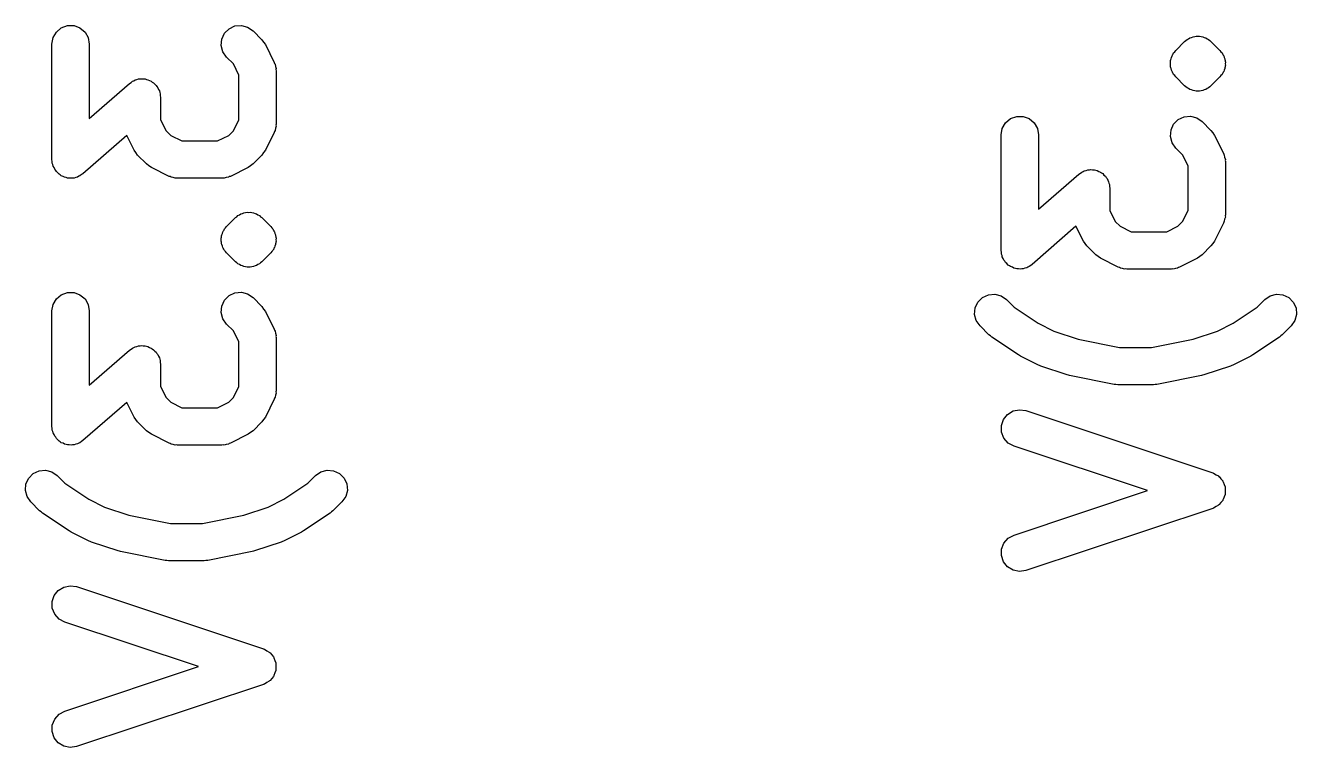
# Model space of a CAD drawing. Extents: x 91.3 to 189.8, y -113.5 to -60.4.
# Drawn here: x 161.29 to 168.09, y -78.88 to -75.01 of the extents above; entities that cross this region are included whole.
import ezdxf

# ---------------------------------------------------------------- set-up
doc = ezdxf.new("R2010")
doc.units = 0
doc.header["$MEASUREMENT"] = 0
doc.layers.add('BLACK', color=7, linetype='CONTINUOUS')

msp = doc.modelspace()

# ---------------------------------------------------------------- linework, layer by layer
at = {"layer": 'Black'}
for p, q in [((161.456, -75.0457), (161.482, -75.0234)), ((161.482, -75.0234), (161.515, -75.0115)), ((161.515, -75.0115), (161.55, -75.0115)), ((161.55, -75.0115), (161.582, -75.0234)), ((161.582, -75.0234), (161.609, -75.0457)), ((162.355, -75.0526), (162.38, -75.0281)), ((162.38, -75.0281), (162.411, -75.0134)), ((162.411, -75.0134), (162.446, -75.0104)), ((162.446, -75.0104), (162.479, -75.0194)), ((162.479, -75.0194), (162.508, -75.0393)), ((161.432, -75.11), (161.438, -75.0758)), ((161.438, -75.0758), (161.456, -75.0457)), ((161.609, -75.0457), (161.626, -75.0758)), ((161.626, -75.0758), (161.632, -75.11)), ((162.338, -75.1187), (162.341, -75.0841)), ((162.341, -75.0841), (162.355, -75.0526)), ((162.508, -75.0393), (162.555, -75.0869)), ((162.555, -75.0869), (162.565, -75.1)), ((162.565, -75.1), (162.574, -75.1129)), ((167.446, -75.1445), (167.494, -75.0969)), ((167.494, -75.0969), (167.501, -75.0919)), ((167.501, -75.0919), (167.507, -75.0857)), ((167.507, -75.0857), (167.515, -75.082)), ((167.515, -75.082), (167.522, -75.077)), ((167.522, -75.077), (167.531, -75.0747)), ((167.531, -75.0747), (167.539, -75.071)), ((167.539, -75.071), (167.548, -75.0703)), ((167.548, -75.0703), (167.556, -75.068)), ((167.556, -75.068), (167.565, -75.0688)), ((167.565, -75.0688), (167.573, -75.068)), ((167.573, -75.068), (167.582, -75.0703)), ((167.582, -75.0703), (167.591, -75.071)), ((167.591, -75.071), (167.599, -75.0747)), ((167.599, -75.0747), (167.607, -75.077)), ((167.607, -75.077), (167.614, -75.082)), ((167.614, -75.082), (167.622, -75.0857)), ((167.622, -75.0857), (167.628, -75.0919)), ((167.628, -75.0919), (167.635, -75.0969)), ((167.635, -75.0969), (167.683, -75.1445)), ((161.432, -75.7291), (161.432, -75.11)), ((161.632, -75.11), (161.632, -75.5087)), ((162.347, -75.1523), (162.338, -75.1187)), ((162.366, -75.1807), (162.347, -75.1523)), ((162.574, -75.1129), (162.622, -75.2081)), ((167.424, -75.1814), (167.427, -75.173)), ((167.427, -75.173), (167.429, -75.1694)), ((167.429, -75.1694), (167.431, -75.1652)), ((167.431, -75.1652), (167.433, -75.1619)), ((167.433, -75.1619), (167.435, -75.1579)), ((167.435, -75.1579), (167.441, -75.1517)), ((167.441, -75.1517), (167.446, -75.1445)), ((167.683, -75.1445), (167.688, -75.1517)), ((167.688, -75.1517), (167.694, -75.1579)), ((167.694, -75.1579), (167.696, -75.1619)), ((167.696, -75.1619), (167.699, -75.1652)), ((167.699, -75.1652), (167.7, -75.1694)), ((167.7, -75.1694), (167.703, -75.173)), ((167.703, -75.173), (167.705, -75.1814)), ((162.403, -75.2169), (162.366, -75.1807)), ((162.432, -75.2765), (162.403, -75.2169)), ((162.622, -75.2081), (162.623, -75.2137)), ((162.623, -75.2137), (162.626, -75.2187)), ((162.626, -75.2187), (162.628, -75.2302)), ((162.628, -75.2302), (162.632, -75.2414)), ((167.418, -75.2065), (167.419, -75.2023)), ((167.418, -75.2152), (167.418, -75.2065)), ((167.418, -75.224), (167.418, -75.2152)), ((167.419, -75.2282), (167.418, -75.224)), ((167.419, -75.1979), (167.42, -75.1937)), ((167.419, -75.2023), (167.419, -75.1979)), ((167.419, -75.2326), (167.419, -75.2282)), ((167.42, -75.2367), (167.419, -75.2326)), ((167.42, -75.1937), (167.421, -75.1894)), ((167.421, -75.2411), (167.42, -75.2367)), ((167.421, -75.1894), (167.424, -75.1814)), ((167.424, -75.2491), (167.421, -75.2411)), ((167.705, -75.1814), (167.709, -75.1894)), ((167.709, -75.2411), (167.705, -75.2491)), ((167.709, -75.1894), (167.709, -75.1937)), ((167.709, -75.1937), (167.711, -75.1979)), ((167.711, -75.2326), (167.709, -75.2367)), ((167.709, -75.2367), (167.709, -75.2411)), ((167.711, -75.1979), (167.711, -75.2023)), ((167.711, -75.2023), (167.712, -75.2065)), ((167.712, -75.2065), (167.711, -75.2152)), ((167.711, -75.2152), (167.712, -75.224)), ((167.712, -75.224), (167.711, -75.2282)), ((167.711, -75.2282), (167.711, -75.2326)), ((161.856, -75.3154), (161.863, -75.3091)), ((161.863, -75.3091), (161.871, -75.3065)), ((161.871, -75.3065), (161.877, -75.3025)), ((161.877, -75.3025), (161.887, -75.3006)), ((161.887, -75.3006), (161.896, -75.2972)), ((161.896, -75.2972), (161.904, -75.2972)), ((161.904, -75.2972), (161.911, -75.2957)), ((161.911, -75.2957), (161.921, -75.2972)), ((161.921, -75.2972), (161.931, -75.2972)), ((161.931, -75.2972), (161.938, -75.2999)), ((161.938, -75.2999), (161.946, -75.3011)), ((161.946, -75.3011), (161.954, -75.3058)), ((161.954, -75.3058), (161.963, -75.3091)), ((161.963, -75.3091), (161.969, -75.3141)), ((162.432, -75.515), (162.432, -75.2765)), ((162.632, -75.2414), (162.631, -75.2472)), ((162.631, -75.2472), (162.632, -75.2529)), ((162.632, -75.2529), (162.632, -75.5386)), ((167.427, -75.2575), (167.424, -75.2491)), ((167.429, -75.2611), (167.427, -75.2575)), ((167.431, -75.2652), (167.429, -75.2611)), ((167.433, -75.2686), (167.431, -75.2652)), ((167.435, -75.2726), (167.433, -75.2686)), ((167.441, -75.2788), (167.435, -75.2726)), ((167.446, -75.286), (167.441, -75.2788)), ((167.494, -75.3336), (167.446, -75.286)), ((167.683, -75.286), (167.635, -75.3336)), ((167.688, -75.2788), (167.683, -75.286)), ((167.694, -75.2726), (167.688, -75.2788)), ((167.696, -75.2686), (167.694, -75.2726)), ((167.699, -75.2652), (167.696, -75.2686)), ((167.7, -75.2611), (167.699, -75.2652)), ((167.703, -75.2575), (167.7, -75.2611)), ((167.705, -75.2491), (167.703, -75.2575)), ((161.632, -75.5087), (161.847, -75.3205)), ((161.847, -75.3205), (161.856, -75.3154)), ((161.969, -75.3141), (161.976, -75.3178)), ((161.976, -75.3178), (161.982, -75.3252)), ((161.982, -75.3252), (161.99, -75.3314)), ((161.99, -75.3314), (161.994, -75.3381)), ((161.994, -75.3381), (161.999, -75.3439)), ((161.999, -75.3439), (162.002, -75.3531)), ((162.002, -75.3531), (162.007, -75.3615)), ((162.007, -75.3615), (162.009, -75.3691)), ((162.009, -75.3691), (162.011, -75.3763)), ((162.011, -75.3763), (162.012, -75.3861)), ((167.501, -75.3386), (167.494, -75.3336)), ((167.507, -75.3448), (167.501, -75.3386)), ((167.515, -75.3485), (167.507, -75.3448)), ((167.522, -75.3535), (167.515, -75.3485)), ((167.531, -75.3558), (167.522, -75.3535)), ((167.539, -75.3595), (167.531, -75.3558)), ((167.548, -75.3602), (167.539, -75.3595)), ((167.556, -75.3625), (167.548, -75.3602)), ((167.565, -75.3617), (167.556, -75.3625)), ((167.573, -75.3625), (167.565, -75.3617)), ((167.582, -75.3602), (167.573, -75.3625)), ((167.591, -75.3595), (167.582, -75.3602)), ((167.599, -75.3558), (167.591, -75.3595)), ((167.607, -75.3535), (167.599, -75.3558)), ((167.614, -75.3485), (167.607, -75.3535)), ((167.622, -75.3448), (167.614, -75.3485)), ((167.628, -75.3386), (167.622, -75.3448)), ((167.635, -75.3336), (167.628, -75.3386)), ((162.012, -75.3861), (162.013, -75.3957)), ((162.013, -75.3957), (162.013, -75.515)), ((166.536, -75.5319), (166.562, -75.5096)), ((166.562, -75.5096), (166.595, -75.4977)), ((166.595, -75.4977), (166.63, -75.4977)), ((166.63, -75.4977), (166.662, -75.5096)), ((166.662, -75.5096), (166.689, -75.5319)), ((167.46, -75.5143), (167.491, -75.4996)), ((167.491, -75.4996), (167.526, -75.4966)), ((167.526, -75.4966), (167.559, -75.5056)), ((167.559, -75.5056), (167.588, -75.5255)), ((162.013, -75.515), (162.043, -75.5746)), ((162.043, -75.5746), (162.068, -75.5992)), ((162.378, -75.5992), (162.403, -75.5746)), ((162.403, -75.5746), (162.432, -75.515)), ((162.623, -75.5778), (162.622, -75.5833)), ((162.626, -75.5728), (162.623, -75.5778)), ((162.628, -75.5612), (162.626, -75.5728)), ((162.632, -75.55), (162.628, -75.5612)), ((162.632, -75.5386), (162.631, -75.5443)), ((162.631, -75.5443), (162.632, -75.55)), ((166.512, -75.5962), (166.518, -75.562)), ((166.518, -75.562), (166.536, -75.5319)), ((166.689, -75.5319), (166.706, -75.562)), ((166.706, -75.562), (166.712, -75.5962)), ((167.418, -75.6049), (167.421, -75.5703)), ((167.421, -75.5703), (167.435, -75.5388)), ((167.435, -75.5388), (167.46, -75.5143)), ((167.588, -75.5255), (167.635, -75.5731)), ((167.635, -75.5731), (167.645, -75.5862)), ((161.832, -75.5997), (161.598, -75.8043)), ((161.872, -75.6785), (161.832, -75.5997)), ((162.068, -75.5992), (162.127, -75.629)), ((162.127, -75.629), (162.318, -75.629)), ((162.318, -75.629), (162.378, -75.5992)), ((162.622, -75.5833), (162.574, -75.6785)), ((166.512, -76.2152), (166.512, -75.5962)), ((166.712, -75.5962), (166.712, -75.9949)), ((167.427, -75.6385), (167.418, -75.6049)), ((167.446, -75.6669), (167.427, -75.6385)), ((167.645, -75.5862), (167.654, -75.5991)), ((167.654, -75.5991), (167.702, -75.6943)), ((161.881, -75.6914), (161.872, -75.6785)), ((161.89, -75.7045), (161.881, -75.6914)), ((161.938, -75.7521), (161.89, -75.7045)), ((162.555, -75.7045), (162.508, -75.7521)), ((162.565, -75.6914), (162.555, -75.7045)), ((162.574, -75.6785), (162.565, -75.6914)), ((167.483, -75.703), (167.446, -75.6669)), ((167.512, -75.7627), (167.483, -75.703)), ((167.702, -75.6943), (167.703, -75.6999)), ((167.703, -75.6999), (167.706, -75.7048)), ((167.706, -75.7048), (167.708, -75.7164)), ((167.708, -75.7164), (167.712, -75.7276)), ((161.434, -75.7387), (161.432, -75.7291)), ((161.434, -75.7484), (161.434, -75.7387)), ((161.437, -75.7557), (161.434, -75.7484)), ((161.438, -75.7633), (161.437, -75.7557)), ((161.443, -75.7717), (161.438, -75.7633)), ((161.447, -75.7808), (161.443, -75.7717)), ((161.452, -75.7866), (161.447, -75.7808)), ((161.951, -75.7613), (161.938, -75.7521)), ((161.964, -75.7709), (161.951, -75.7613)), ((162.059, -75.8185), (161.964, -75.7709)), ((162.482, -75.7709), (162.387, -75.8185)), ((162.495, -75.7613), (162.482, -75.7709)), ((162.508, -75.7521), (162.495, -75.7613)), ((166.967, -75.7868), (166.976, -75.7834)), ((166.976, -75.7834), (166.984, -75.7834)), ((166.984, -75.7834), (166.991, -75.7819)), ((166.991, -75.7819), (167.001, -75.7834)), ((167.001, -75.7834), (167.011, -75.7834)), ((167.011, -75.7834), (167.018, -75.7861)), ((167.512, -76.0012), (167.512, -75.7627)), ((167.712, -75.7276), (167.711, -75.7334)), ((167.711, -75.7334), (167.712, -75.739)), ((167.712, -75.739), (167.712, -76.0248)), ((161.456, -75.7933), (161.452, -75.7866)), ((161.463, -75.7996), (161.456, -75.7933)), ((161.47, -75.807), (161.463, -75.7996)), ((161.476, -75.8107), (161.47, -75.807)), ((161.482, -75.8157), (161.476, -75.8107)), ((161.492, -75.819), (161.482, -75.8157)), ((161.5, -75.8237), (161.492, -75.819)), ((161.508, -75.8249), (161.5, -75.8237)), ((161.515, -75.8275), (161.508, -75.8249)), ((161.525, -75.8275), (161.515, -75.8275)), ((161.534, -75.829), (161.525, -75.8275)), ((161.542, -75.8275), (161.534, -75.829)), ((161.55, -75.8275), (161.542, -75.8275)), ((161.559, -75.8242), (161.55, -75.8275)), ((161.569, -75.8223), (161.559, -75.8242)), ((161.575, -75.8183), (161.569, -75.8223)), ((161.582, -75.8157), (161.575, -75.8183)), ((161.59, -75.8094), (161.582, -75.8157)), ((161.598, -75.8043), (161.59, -75.8094)), ((162.065, -75.8201), (162.059, -75.8185)), ((162.07, -75.823), (162.065, -75.8201)), ((162.081, -75.8251), (162.07, -75.823)), ((162.092, -75.8284), (162.081, -75.8251)), ((162.098, -75.828), (162.092, -75.8284)), ((162.104, -75.829), (162.098, -75.828)), ((162.342, -75.829), (162.104, -75.829)), ((162.348, -75.828), (162.342, -75.829)), ((162.353, -75.8284), (162.348, -75.828)), ((162.365, -75.8251), (162.353, -75.8284)), ((162.376, -75.823), (162.365, -75.8251)), ((162.381, -75.8201), (162.376, -75.823)), ((162.387, -75.8185), (162.381, -75.8201)), ((166.712, -75.9949), (166.927, -75.8066)), ((166.927, -75.8066), (166.936, -75.8016)), ((166.936, -75.8016), (166.943, -75.7953)), ((166.943, -75.7953), (166.951, -75.7927)), ((166.951, -75.7927), (166.957, -75.7887)), ((166.957, -75.7887), (166.967, -75.7868)), ((167.018, -75.7861), (167.026, -75.7872)), ((167.026, -75.7872), (167.034, -75.792)), ((167.034, -75.792), (167.043, -75.7953)), ((167.043, -75.7953), (167.049, -75.8003)), ((167.049, -75.8003), (167.056, -75.804)), ((167.056, -75.804), (167.062, -75.8113)), ((167.062, -75.8113), (167.07, -75.8176)), ((167.07, -75.8176), (167.074, -75.8243)), ((167.074, -75.8243), (167.079, -75.8301)), ((167.079, -75.8301), (167.082, -75.8392)), ((167.082, -75.8392), (167.087, -75.8477)), ((167.087, -75.8477), (167.089, -75.8553)), ((167.089, -75.8553), (167.091, -75.8625)), ((167.091, -75.8625), (167.092, -75.8723)), ((167.092, -75.8723), (167.093, -75.8819)), ((167.093, -75.8819), (167.093, -76.0012)), ((162.366, -76.0869), (162.414, -76.0393)), ((162.414, -76.0393), (162.421, -76.0343)), ((162.421, -76.0343), (162.427, -76.0281)), ((162.427, -76.0281), (162.435, -76.0244)), ((162.435, -76.0244), (162.442, -76.0194)), ((162.442, -76.0194), (162.451, -76.0171)), ((162.451, -76.0171), (162.459, -76.0134)), ((162.459, -76.0134), (162.468, -76.0126)), ((162.468, -76.0126), (162.476, -76.0104)), ((162.476, -76.0104), (162.485, -76.0111)), ((162.485, -76.0111), (162.493, -76.0104)), ((162.493, -76.0104), (162.502, -76.0126)), ((162.502, -76.0126), (162.511, -76.0134)), ((162.511, -76.0134), (162.519, -76.0171)), ((162.519, -76.0171), (162.527, -76.0194)), ((162.527, -76.0194), (162.534, -76.0244)), ((162.534, -76.0244), (162.542, -76.0281)), ((162.542, -76.0281), (162.548, -76.0343)), ((162.548, -76.0343), (162.555, -76.0393)), ((162.555, -76.0393), (162.603, -76.0869)), ((167.093, -76.0012), (167.123, -76.0608)), ((167.483, -76.0608), (167.512, -76.0012)), ((167.708, -76.0474), (167.706, -76.059)), ((167.712, -76.0362), (167.708, -76.0474)), ((167.712, -76.0248), (167.711, -76.0304)), ((167.711, -76.0304), (167.712, -76.0362)), ((162.341, -76.1317), (162.344, -76.1238)), ((162.344, -76.1238), (162.347, -76.1154)), ((162.347, -76.1154), (162.349, -76.1118)), ((162.349, -76.1118), (162.351, -76.1076)), ((162.351, -76.1076), (162.353, -76.1042)), ((162.353, -76.1042), (162.355, -76.1003)), ((162.355, -76.1003), (162.361, -76.0941)), ((162.361, -76.0941), (162.366, -76.0869)), ((162.603, -76.0869), (162.608, -76.0941)), ((162.608, -76.0941), (162.614, -76.1003)), ((162.614, -76.1003), (162.616, -76.1042)), ((162.616, -76.1042), (162.619, -76.1076)), ((162.619, -76.1076), (162.62, -76.1118)), ((162.62, -76.1118), (162.623, -76.1154)), ((162.623, -76.1154), (162.625, -76.1238)), ((162.625, -76.1238), (162.629, -76.1317)), ((166.912, -76.0859), (166.678, -76.2905)), ((166.952, -76.1647), (166.912, -76.0859)), ((167.123, -76.0608), (167.148, -76.0854)), ((167.148, -76.0854), (167.207, -76.1152)), ((167.207, -76.1152), (167.398, -76.1152)), ((167.398, -76.1152), (167.458, -76.0854)), ((167.458, -76.0854), (167.483, -76.0608)), ((167.702, -76.0695), (167.654, -76.1647)), ((167.703, -76.064), (167.702, -76.0695)), ((167.706, -76.059), (167.703, -76.064)), ((162.338, -76.1489), (162.339, -76.1447)), ((162.338, -76.1576), (162.338, -76.1489)), ((162.338, -76.1663), (162.338, -76.1576)), ((162.339, -76.1706), (162.338, -76.1663)), ((162.339, -76.1403), (162.34, -76.1361)), ((162.339, -76.1447), (162.339, -76.1403)), ((162.339, -76.175), (162.339, -76.1706)), ((162.34, -76.1791), (162.339, -76.175)), ((162.34, -76.1361), (162.341, -76.1317)), ((162.341, -76.1835), (162.34, -76.1791)), ((162.344, -76.1914), (162.341, -76.1835)), ((162.347, -76.1999), (162.344, -76.1914)), ((162.625, -76.1914), (162.623, -76.1999)), ((162.629, -76.1835), (162.625, -76.1914)), ((162.629, -76.1317), (162.629, -76.1361)), ((162.629, -76.1361), (162.631, -76.1403)), ((162.631, -76.175), (162.629, -76.1791)), ((162.629, -76.1791), (162.629, -76.1835)), ((162.631, -76.1403), (162.631, -76.1447)), ((162.631, -76.1447), (162.632, -76.1489)), ((162.632, -76.1489), (162.631, -76.1576)), ((162.631, -76.1576), (162.632, -76.1663)), ((162.632, -76.1663), (162.631, -76.1706)), ((162.631, -76.1706), (162.631, -76.175)), ((166.961, -76.1776), (166.952, -76.1647)), ((166.97, -76.1907), (166.961, -76.1776)), ((167.018, -76.2383), (166.97, -76.1907)), ((167.635, -76.1907), (167.588, -76.2383)), ((167.645, -76.1776), (167.635, -76.1907)), ((167.654, -76.1647), (167.645, -76.1776)), ((162.349, -76.2035), (162.347, -76.1999)), ((162.351, -76.2076), (162.349, -76.2035)), ((162.353, -76.211), (162.351, -76.2076)), ((162.355, -76.215), (162.353, -76.211)), ((162.361, -76.2212), (162.355, -76.215)), ((162.366, -76.2283), (162.361, -76.2212)), ((162.414, -76.2759), (162.366, -76.2283)), ((162.603, -76.2283), (162.555, -76.276)), ((162.608, -76.2212), (162.603, -76.2283)), ((162.614, -76.215), (162.608, -76.2212)), ((162.616, -76.211), (162.614, -76.215)), ((162.619, -76.2076), (162.616, -76.211)), ((162.62, -76.2035), (162.619, -76.2076)), ((162.623, -76.1999), (162.62, -76.2035)), ((166.514, -76.2249), (166.512, -76.2152)), ((166.514, -76.2346), (166.514, -76.2249)), ((166.517, -76.2418), (166.514, -76.2346)), ((166.518, -76.2494), (166.517, -76.2418)), ((166.523, -76.2579), (166.518, -76.2494)), ((166.527, -76.267), (166.523, -76.2579)), ((167.031, -76.2475), (167.018, -76.2383)), ((167.044, -76.2571), (167.031, -76.2475)), ((167.139, -76.3047), (167.044, -76.2571)), ((167.562, -76.2571), (167.467, -76.3047)), ((167.575, -76.2475), (167.562, -76.2571)), ((167.588, -76.2383), (167.575, -76.2475)), ((162.421, -76.281), (162.414, -76.2759)), ((162.427, -76.2872), (162.421, -76.281)), ((162.435, -76.2909), (162.427, -76.2872)), ((162.442, -76.2959), (162.435, -76.2909)), ((162.451, -76.2981), (162.442, -76.2959)), ((162.459, -76.3018), (162.451, -76.2981)), ((162.468, -76.3026), (162.459, -76.3018)), ((162.476, -76.3049), (162.468, -76.3026)), ((162.485, -76.3041), (162.476, -76.3049)), ((162.493, -76.3049), (162.485, -76.3041)), ((162.502, -76.3026), (162.493, -76.3049)), ((162.511, -76.3018), (162.502, -76.3026)), ((162.519, -76.2981), (162.511, -76.3018)), ((162.527, -76.2959), (162.519, -76.2981)), ((162.534, -76.2909), (162.527, -76.2959)), ((162.542, -76.2872), (162.534, -76.2909)), ((162.548, -76.281), (162.542, -76.2872)), ((162.555, -76.276), (162.548, -76.281)), ((166.532, -76.2728), (166.527, -76.267)), ((166.536, -76.2795), (166.532, -76.2728)), ((166.543, -76.2858), (166.536, -76.2795)), ((166.55, -76.2932), (166.543, -76.2858)), ((166.556, -76.2969), (166.55, -76.2932)), ((166.562, -76.3018), (166.556, -76.2969)), ((166.572, -76.3052), (166.562, -76.3018)), ((166.58, -76.3099), (166.572, -76.3052)), ((166.588, -76.3111), (166.58, -76.3099)), ((166.595, -76.3137), (166.588, -76.3111)), ((166.605, -76.3137), (166.595, -76.3137)), ((166.614, -76.3152), (166.605, -76.3137)), ((166.622, -76.3137), (166.614, -76.3152)), ((166.63, -76.3137), (166.622, -76.3137)), ((166.639, -76.3104), (166.63, -76.3137)), ((166.649, -76.3085), (166.639, -76.3104)), ((166.655, -76.3045), (166.649, -76.3085)), ((166.662, -76.3018), (166.655, -76.3045)), ((166.67, -76.2956), (166.662, -76.3018)), ((166.678, -76.2905), (166.67, -76.2956)), ((167.145, -76.3063), (167.139, -76.3047)), ((167.15, -76.3092), (167.145, -76.3063)), ((167.161, -76.3112), (167.15, -76.3092)), ((167.172, -76.3146), (167.161, -76.3112)), ((167.178, -76.3142), (167.172, -76.3146)), ((167.184, -76.3152), (167.178, -76.3142)), ((167.422, -76.3152), (167.184, -76.3152)), ((167.428, -76.3142), (167.422, -76.3152)), ((167.433, -76.3146), (167.428, -76.3142)), ((167.445, -76.3112), (167.433, -76.3146)), ((167.456, -76.3092), (167.445, -76.3112)), ((167.461, -76.3063), (167.456, -76.3092)), ((167.467, -76.3047), (167.461, -76.3063)), ((161.456, -76.4743), (161.482, -76.452)), ((161.482, -76.452), (161.515, -76.4401)), ((161.515, -76.4401), (161.55, -76.4401)), ((161.55, -76.4401), (161.582, -76.452)), ((161.582, -76.452), (161.609, -76.4743)), ((162.355, -76.4812), (162.38, -76.4567)), ((162.38, -76.4567), (162.411, -76.442)), ((162.411, -76.442), (162.446, -76.439)), ((162.446, -76.439), (162.479, -76.4479)), ((162.479, -76.4479), (162.508, -76.4679)), ((166.412, -76.4667), (166.444, -76.452)), ((166.444, -76.452), (166.478, -76.449)), ((166.478, -76.449), (166.512, -76.4579)), ((166.512, -76.4579), (166.54, -76.4779)), ((167.923, -76.4779), (167.951, -76.4579)), ((167.951, -76.4579), (167.985, -76.449)), ((167.985, -76.449), (168.019, -76.452)), ((168.019, -76.452), (168.051, -76.4667)), ((161.432, -76.5386), (161.438, -76.5044)), ((161.438, -76.5044), (161.456, -76.4743)), ((161.609, -76.4743), (161.626, -76.5044)), ((161.626, -76.5044), (161.632, -76.5386)), ((162.338, -76.5473), (162.341, -76.5127)), ((162.341, -76.5127), (162.355, -76.4812)), ((162.508, -76.4679), (162.555, -76.5155)), ((162.555, -76.5155), (162.565, -76.5286)), ((162.565, -76.5286), (162.574, -76.5415)), ((166.37, -76.5573), (166.373, -76.5227)), ((166.373, -76.5227), (166.388, -76.4912)), ((166.388, -76.4912), (166.412, -76.4667)), ((166.54, -76.4779), (166.581, -76.5185)), ((166.581, -76.5185), (166.71, -76.6048)), ((167.753, -76.6048), (167.882, -76.5185)), ((167.882, -76.5185), (167.923, -76.4779)), ((168.051, -76.4667), (168.075, -76.4912)), ((168.075, -76.4912), (168.09, -76.5227)), ((168.09, -76.5227), (168.093, -76.5573)), ((161.432, -77.1576), (161.432, -76.5386)), ((161.632, -76.5386), (161.632, -76.9372)), ((162.347, -76.5808), (162.338, -76.5473)), ((162.366, -76.6093), (162.347, -76.5808)), ((162.574, -76.5415), (162.622, -76.6367)), ((166.379, -76.5908), (166.37, -76.5573)), ((166.399, -76.6193), (166.379, -76.5908)), ((168.084, -76.5908), (168.064, -76.6193)), ((168.093, -76.5573), (168.084, -76.5908)), ((162.403, -76.6454), (162.366, -76.6093)), ((162.432, -76.705), (162.403, -76.6454)), ((162.622, -76.6367), (162.623, -76.6422)), ((162.623, -76.6422), (162.626, -76.6472)), ((162.626, -76.6472), (162.628, -76.6588)), ((162.628, -76.6588), (162.632, -76.67)), ((166.446, -76.6669), (166.399, -76.6193)), ((166.455, -76.6726), (166.446, -76.6669)), ((166.71, -76.6048), (166.794, -76.6464)), ((166.794, -76.6464), (166.924, -76.6898)), ((167.539, -76.6898), (167.669, -76.6464)), ((167.669, -76.6464), (167.753, -76.6048)), ((168.016, -76.6669), (168.008, -76.6726)), ((168.064, -76.6193), (168.016, -76.6669)), ((161.856, -76.744), (161.863, -76.7377)), ((161.863, -76.7377), (161.871, -76.735)), ((161.871, -76.735), (161.877, -76.731)), ((161.877, -76.731), (161.887, -76.7291)), ((161.887, -76.7291), (161.896, -76.7258)), ((161.896, -76.7258), (161.904, -76.7258)), ((161.904, -76.7258), (161.911, -76.7243)), ((161.911, -76.7243), (161.921, -76.7258)), ((161.921, -76.7258), (161.931, -76.7258)), ((161.931, -76.7258), (161.938, -76.7284)), ((161.938, -76.7284), (161.946, -76.7296)), ((161.946, -76.7296), (161.954, -76.7343)), ((161.954, -76.7343), (161.963, -76.7377)), ((161.963, -76.7377), (161.969, -76.7426)), ((162.432, -76.9435), (162.432, -76.705)), ((162.632, -76.67), (162.631, -76.6758)), ((162.631, -76.6758), (162.632, -76.6814)), ((162.632, -76.6814), (162.632, -76.9671)), ((166.462, -76.6794), (166.455, -76.6726)), ((166.605, -76.7746), (166.462, -76.6794)), ((166.924, -76.6898), (167.146, -76.7343)), ((167.146, -76.7343), (167.317, -76.7343)), ((167.317, -76.7343), (167.539, -76.6898)), ((168.001, -76.6794), (167.858, -76.7746)), ((168.008, -76.6726), (168.001, -76.6794)), ((161.632, -76.9372), (161.847, -76.749)), ((161.847, -76.749), (161.856, -76.744)), ((161.969, -76.7426), (161.976, -76.7464)), ((161.976, -76.7464), (161.982, -76.7537)), ((161.982, -76.7537), (161.99, -76.76)), ((161.99, -76.76), (161.994, -76.7667)), ((161.994, -76.7667), (161.999, -76.7725)), ((161.999, -76.7725), (162.002, -76.7816)), ((162.002, -76.7816), (162.007, -76.7901)), ((162.007, -76.7901), (162.009, -76.7977)), ((162.009, -76.7977), (162.011, -76.8049)), ((162.011, -76.8049), (162.012, -76.8147)), ((166.61, -76.7771), (166.605, -76.7746)), ((166.615, -76.7809), (166.61, -76.7771)), ((166.711, -76.8285), (166.615, -76.7809)), ((167.848, -76.7809), (167.752, -76.8285)), ((167.853, -76.7771), (167.848, -76.7809)), ((167.858, -76.7746), (167.853, -76.7771)), ((162.012, -76.8147), (162.013, -76.8243)), ((162.013, -76.8243), (162.013, -76.9435)), ((166.717, -76.8305), (166.711, -76.8285)), ((166.724, -76.8339), (166.717, -76.8305)), ((166.866, -76.8815), (166.724, -76.8339)), ((167.739, -76.8339), (167.596, -76.8815)), ((167.746, -76.8305), (167.739, -76.8339)), ((167.752, -76.8285), (167.746, -76.8305)), ((166.873, -76.8825), (166.866, -76.8815)), ((166.878, -76.8847), (166.873, -76.8825)), ((167.117, -76.9323), (166.878, -76.8847)), ((167.126, -76.9326), (167.117, -76.9323)), ((167.136, -76.9343), (167.126, -76.9326)), ((167.327, -76.9343), (167.136, -76.9343)), ((167.336, -76.9326), (167.327, -76.9343)), ((167.346, -76.9323), (167.336, -76.9326)), ((167.584, -76.8847), (167.346, -76.9323)), ((167.59, -76.8825), (167.584, -76.8847)), ((167.596, -76.8815), (167.59, -76.8825)), ((162.013, -76.9435), (162.043, -77.0031)), ((162.043, -77.0031), (162.068, -77.0278)), ((162.378, -77.0278), (162.403, -77.0031)), ((162.403, -77.0031), (162.432, -76.9435)), ((162.623, -77.0063), (162.622, -77.0119)), ((162.626, -77.0013), (162.623, -77.0063)), ((162.628, -76.9898), (162.626, -77.0013)), ((162.632, -76.9786), (162.628, -76.9898)), ((162.632, -76.9671), (162.631, -76.9728)), ((162.631, -76.9728), (162.632, -76.9786)), ((161.832, -77.0283), (161.598, -77.2329)), ((161.872, -77.1071), (161.832, -77.0283)), ((162.068, -77.0278), (162.127, -77.0576)), ((162.127, -77.0576), (162.318, -77.0576)), ((162.318, -77.0576), (162.378, -77.0278)), ((162.622, -77.0119), (162.574, -77.1071)), ((166.546, -77.0928), (166.576, -77.0746)), ((166.576, -77.0746), (166.61, -77.0677)), ((166.61, -77.0677), (166.644, -77.0728)), ((166.644, -77.0728), (167.644, -77.4061)), ((161.881, -77.12), (161.872, -77.1071)), ((161.89, -77.1331), (161.881, -77.12)), ((161.938, -77.1807), (161.89, -77.1331)), ((162.555, -77.1331), (162.508, -77.1807)), ((162.565, -77.12), (162.555, -77.1331)), ((162.574, -77.1071), (162.565, -77.12)), ((166.513, -77.153), (166.524, -77.12)), ((166.524, -77.12), (166.546, -77.0928)), ((161.434, -77.1672), (161.432, -77.1576)), ((161.434, -77.177), (161.434, -77.1672)), ((161.437, -77.1842), (161.434, -77.177)), ((161.438, -77.1918), (161.437, -77.1842)), ((161.443, -77.2003), (161.438, -77.1918)), ((161.447, -77.2094), (161.443, -77.2003)), ((161.452, -77.2152), (161.447, -77.2094)), ((161.951, -77.1899), (161.938, -77.1807)), ((161.964, -77.1994), (161.951, -77.1899)), ((162.059, -77.2471), (161.964, -77.1994)), ((162.482, -77.1994), (162.387, -77.2471)), ((162.495, -77.1899), (162.482, -77.1994)), ((162.508, -77.1807), (162.495, -77.1899)), ((166.514, -77.1877), (166.513, -77.153)), ((166.527, -77.22), (166.514, -77.1877)), ((161.456, -77.2219), (161.452, -77.2152)), ((161.463, -77.2282), (161.456, -77.2219)), ((161.47, -77.2355), (161.463, -77.2282)), ((161.476, -77.2393), (161.47, -77.2355)), ((161.482, -77.2442), (161.476, -77.2393)), ((161.492, -77.2476), (161.482, -77.2442)), ((161.5, -77.2523), (161.492, -77.2476)), ((161.508, -77.2535), (161.5, -77.2523)), ((161.515, -77.2561), (161.508, -77.2535)), ((161.525, -77.2561), (161.515, -77.2561)), ((161.534, -77.2576), (161.525, -77.2561)), ((161.542, -77.2561), (161.534, -77.2576)), ((161.55, -77.2561), (161.542, -77.2561)), ((161.559, -77.2528), (161.55, -77.2561)), ((161.569, -77.2509), (161.559, -77.2528)), ((161.575, -77.2469), (161.569, -77.2509)), ((161.582, -77.2442), (161.575, -77.2469)), ((161.59, -77.2379), (161.582, -77.2442)), ((161.598, -77.2329), (161.59, -77.2379)), ((162.065, -77.2487), (162.059, -77.2471)), ((162.07, -77.2516), (162.065, -77.2487)), ((162.081, -77.2536), (162.07, -77.2516)), ((162.092, -77.257), (162.081, -77.2536)), ((162.098, -77.2566), (162.092, -77.257)), ((162.104, -77.2576), (162.098, -77.2566)), ((162.342, -77.2576), (162.104, -77.2576)), ((162.348, -77.2566), (162.342, -77.2576)), ((162.353, -77.257), (162.348, -77.2566)), ((162.365, -77.2536), (162.353, -77.257)), ((162.376, -77.2516), (162.365, -77.2536)), ((162.381, -77.2487), (162.376, -77.2516)), ((162.387, -77.2471), (162.381, -77.2487)), ((166.55, -77.246), (166.527, -77.22)), ((166.581, -77.2625), (166.55, -77.246)), ((167.296, -77.501), (166.581, -77.2625)), ((161.308, -77.4336), (161.332, -77.409)), ((161.332, -77.409), (161.364, -77.3944)), ((161.364, -77.3944), (161.398, -77.3913)), ((161.398, -77.3913), (161.432, -77.4003)), ((161.432, -77.4003), (161.46, -77.4202)), ((162.843, -77.4202), (162.871, -77.4003)), ((162.871, -77.4003), (162.905, -77.3913)), ((162.905, -77.3913), (162.939, -77.3944)), ((162.939, -77.3944), (162.971, -77.409)), ((162.971, -77.409), (162.995, -77.4336)), ((167.644, -77.4061), (167.646, -77.4074)), ((167.646, -77.4074), (167.649, -77.408)), ((167.649, -77.408), (167.662, -77.4156)), ((167.662, -77.4156), (167.675, -77.4226)), ((161.29, -77.4997), (161.293, -77.4651)), ((161.293, -77.4651), (161.308, -77.4336)), ((161.46, -77.4202), (161.501, -77.4609)), ((161.501, -77.4609), (161.63, -77.5472)), ((162.673, -77.5472), (162.802, -77.4609)), ((162.802, -77.4609), (162.843, -77.4202)), ((162.995, -77.4336), (163.01, -77.4651)), ((163.01, -77.4651), (163.013, -77.4997)), ((167.675, -77.4226), (167.676, -77.4247)), ((167.676, -77.4247), (167.679, -77.4261)), ((167.679, -77.4261), (167.688, -77.4376)), ((167.688, -77.4376), (167.698, -77.4486)), ((167.698, -77.4486), (167.699, -77.4512)), ((167.699, -77.4512), (167.7, -77.4533)), ((167.7, -77.4533), (167.705, -77.4673)), ((167.705, -77.4673), (167.71, -77.4809)), ((167.71, -77.4809), (167.71, -77.4837)), ((167.71, -77.4837), (167.711, -77.4863)), ((161.299, -77.5332), (161.29, -77.4997)), ((161.319, -77.5617), (161.299, -77.5332)), ((161.63, -77.5472), (161.714, -77.5888)), ((162.589, -77.5888), (162.673, -77.5472)), ((163.004, -77.5332), (162.984, -77.5617)), ((163.013, -77.4997), (163.004, -77.5332)), ((166.581, -77.7394), (167.296, -77.501)), ((167.698, -77.5533), (167.688, -77.5643)), ((167.699, -77.5507), (167.698, -77.5533)), ((167.7, -77.5486), (167.699, -77.5507)), ((167.705, -77.5347), (167.7, -77.5486)), ((167.71, -77.521), (167.705, -77.5347)), ((167.711, -77.5156), (167.71, -77.5182)), ((167.71, -77.5182), (167.71, -77.521)), ((167.711, -77.4863), (167.711, -77.501)), ((167.711, -77.501), (167.711, -77.5156)), ((161.366, -77.6093), (161.319, -77.5617)), ((161.375, -77.615), (161.366, -77.6093)), ((161.382, -77.6218), (161.375, -77.615)), ((161.525, -77.717), (161.382, -77.6218)), ((161.714, -77.5888), (161.844, -77.6322)), ((162.459, -77.6322), (162.589, -77.5888)), ((162.921, -77.6218), (162.778, -77.717)), ((162.928, -77.615), (162.921, -77.6218)), ((162.936, -77.6093), (162.928, -77.615)), ((162.984, -77.5617), (162.936, -77.6093)), ((167.644, -77.5958), (166.644, -77.9292)), ((167.646, -77.5945), (167.644, -77.5958)), ((167.649, -77.594), (167.646, -77.5945)), ((167.662, -77.5863), (167.649, -77.594)), ((167.675, -77.5793), (167.662, -77.5863)), ((167.676, -77.5772), (167.675, -77.5793)), ((167.679, -77.5758), (167.676, -77.5772)), ((167.688, -77.5643), (167.679, -77.5758)), ((161.844, -77.6322), (162.066, -77.6767)), ((162.066, -77.6767), (162.237, -77.6767)), ((162.237, -77.6767), (162.459, -77.6322)), ((161.53, -77.7195), (161.525, -77.717)), ((161.535, -77.7233), (161.53, -77.7195)), ((161.631, -77.7709), (161.535, -77.7233)), ((162.768, -77.7233), (162.672, -77.7709)), ((162.773, -77.7195), (162.768, -77.7233)), ((162.778, -77.717), (162.773, -77.7195)), ((166.527, -77.7819), (166.55, -77.756)), ((166.55, -77.756), (166.581, -77.7394)), ((161.637, -77.7729), (161.631, -77.7709)), ((161.644, -77.7763), (161.637, -77.7729)), ((161.786, -77.8239), (161.644, -77.7763)), ((161.793, -77.8248), (161.786, -77.8239)), ((161.798, -77.8271), (161.793, -77.8248)), ((162.51, -77.8248), (162.504, -77.8271)), ((162.516, -77.8239), (162.51, -77.8248)), ((162.659, -77.7763), (162.516, -77.8239)), ((162.666, -77.7729), (162.659, -77.7763)), ((162.672, -77.7709), (162.666, -77.7729)), ((166.513, -77.849), (166.514, -77.8142)), ((166.514, -77.8142), (166.527, -77.7819)), ((162.037, -77.8747), (161.798, -77.8271)), ((162.046, -77.875), (162.037, -77.8747)), ((162.056, -77.8767), (162.046, -77.875)), ((162.247, -77.8767), (162.056, -77.8767)), ((162.256, -77.875), (162.247, -77.8767)), ((162.266, -77.8747), (162.256, -77.875)), ((162.504, -77.8271), (162.266, -77.8747)), ((166.524, -77.8819), (166.513, -77.849)), ((166.546, -77.9091), (166.524, -77.8819)), ((166.576, -77.9273), (166.546, -77.9091)), ((166.61, -77.9342), (166.576, -77.9273)), ((166.644, -77.9292), (166.61, -77.9342)), ((161.466, -78.0352), (161.496, -78.017)), ((161.496, -78.017), (161.53, -78.01)), ((161.53, -78.01), (161.564, -78.0151)), ((161.564, -78.0151), (162.564, -78.3485)), ((161.433, -78.0953), (161.444, -78.0624)), ((161.434, -78.13), (161.433, -78.0953)), ((161.444, -78.0624), (161.466, -78.0352)), ((161.447, -78.1623), (161.434, -78.13)), ((161.47, -78.1883), (161.447, -78.1623)), ((161.501, -78.2049), (161.47, -78.1883)), ((162.216, -78.4433), (161.501, -78.2049)), ((162.564, -78.3485), (162.566, -78.3498)), ((162.566, -78.3498), (162.569, -78.3503)), ((162.569, -78.3503), (162.582, -78.358)), ((162.582, -78.358), (162.595, -78.365)), ((162.595, -78.365), (162.596, -78.3671)), ((162.596, -78.3671), (162.599, -78.3685)), ((162.599, -78.3685), (162.608, -78.38)), ((162.608, -78.38), (162.618, -78.391)), ((162.618, -78.391), (162.619, -78.3936)), ((162.619, -78.3936), (162.62, -78.3957)), ((162.62, -78.3957), (162.625, -78.4097)), ((162.625, -78.4097), (162.63, -78.4233)), ((162.63, -78.4233), (162.63, -78.426)), ((162.63, -78.426), (162.631, -78.4287)), ((162.631, -78.4287), (162.631, -78.4433)), ((161.501, -78.6818), (162.216, -78.4433)), ((162.618, -78.4957), (162.608, -78.5067)), ((162.619, -78.4931), (162.618, -78.4957)), ((162.62, -78.491), (162.619, -78.4931)), ((162.625, -78.477), (162.62, -78.491)), ((162.63, -78.4634), (162.625, -78.477)), ((162.631, -78.458), (162.63, -78.4606)), ((162.63, -78.4606), (162.63, -78.4634)), ((162.631, -78.4433), (162.631, -78.458)), ((162.564, -78.5382), (161.564, -78.8715)), ((162.566, -78.5369), (162.564, -78.5382)), ((162.569, -78.5363), (162.566, -78.5369)), ((162.582, -78.5287), (162.569, -78.5363)), ((162.595, -78.5217), (162.582, -78.5287)), ((162.596, -78.5196), (162.595, -78.5217)), ((162.599, -78.5182), (162.596, -78.5196)), ((162.608, -78.5067), (162.599, -78.5182)), ((161.447, -78.7243), (161.47, -78.6983)), ((161.47, -78.6983), (161.501, -78.6818)), ((161.433, -78.7913), (161.434, -78.7566)), ((161.434, -78.7566), (161.447, -78.7243)), ((161.444, -78.8243), (161.433, -78.7913)), ((161.466, -78.8515), (161.444, -78.8243)), ((161.496, -78.8697), (161.466, -78.8515)), ((161.53, -78.8766), (161.496, -78.8697)), ((161.564, -78.8715), (161.53, -78.8766))]:
    msp.add_line(p, q, dxfattribs=at)

doc.saveas('drawing.dxf')
